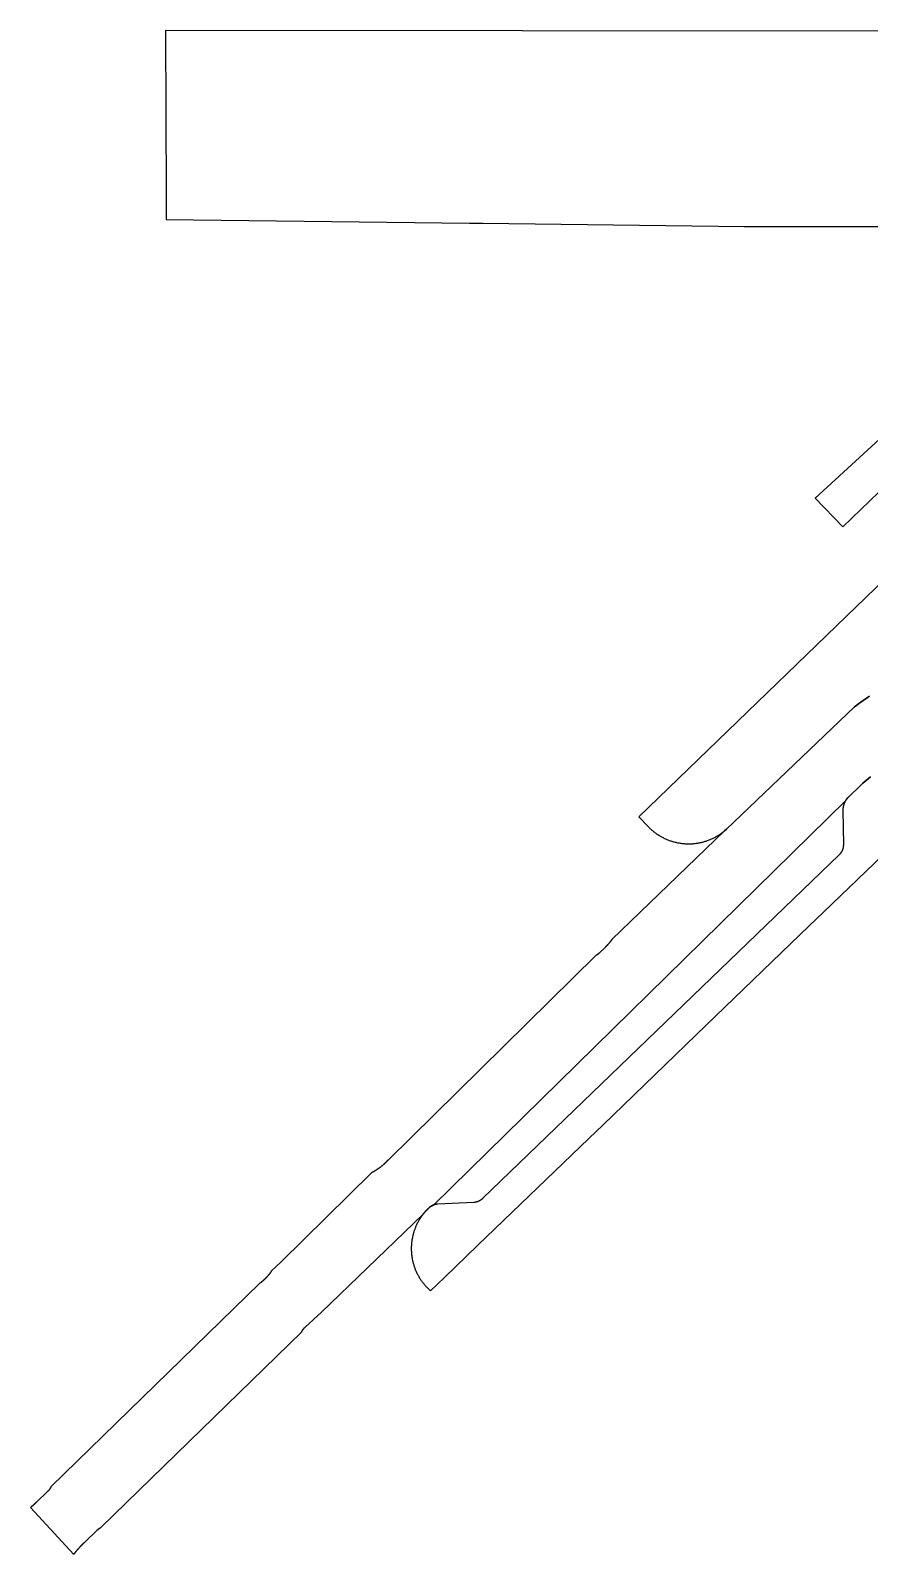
# Model space of a CAD drawing. Header units: metres. Extents: x -127 to 442, y -186 to 462.
# Drawn here: x -75.7 to -29.3, y 26.1 to 110.4 of the extents above; entities that cross this region are included whole.
import ezdxf

# ---------------------------------------------------------------- set-up
doc = ezdxf.new("R2010")
doc.units = ezdxf.units.M

msp = doc.modelspace()

# ---------------------------------------------------------------- linework, layer by layer
at = {"layer": 'road_0', "color": 8}
for points in [[(-26.256, 82.23), (-42.092, 66.931), (-41.572, 66.388), (-41.572, 66.388), (-41.539, 66.354), (-41.506, 66.321), (-41.472, 66.288), (-41.438, 66.256), (-41.403, 66.225), (-41.368, 66.193), (-41.332, 66.163), (-41.296, 66.133), (-41.259, 66.103), (-41.222, 66.074), (-41.185, 66.046), (-41.147, 66.018), (-41.109, 65.991), (-41.07, 65.964), (-41.031, 65.938), (-40.991, 65.913), (-40.951, 65.888), (-40.911, 65.864), (-40.87, 65.84), (-40.829, 65.817), (-40.788, 65.795), (-40.746, 65.773), (-40.704, 65.752), (-40.662, 65.731), (-40.619, 65.711), (-40.576, 65.692), (-40.533, 65.674), (-40.49, 65.656), (-40.446, 65.639), (-40.402, 65.622), (-40.358, 65.606), (-40.313, 65.591), (-40.269, 65.576), (-40.224, 65.563), (-40.178, 65.549), (-40.133, 65.537), (-40.088, 65.525), (-40.042, 65.514), (-39.996, 65.504), (-39.95, 65.494), (-39.904, 65.485), (-39.858, 65.477), (-39.811, 65.469), (-39.765, 65.462), (-39.718, 65.456), (-39.671, 65.45), (-39.625, 65.446), (-39.578, 65.442), (-39.531, 65.438), (-39.484, 65.436), (-39.437, 65.434), (-39.39, 65.432), (-39.343, 65.432), (-39.296, 65.432), (-39.249, 65.433), (-39.202, 65.435), (-39.155, 65.437), (-39.108, 65.44), (-39.061, 65.444), (-39.014, 65.448), (-38.968, 65.453), (-38.921, 65.459), (-38.874, 65.466), (-38.828, 65.473), (-38.782, 65.481), (-38.735, 65.49), (-38.689, 65.499), (-38.643, 65.51), (-38.598, 65.52), (-38.552, 65.532), (-38.507, 65.544), (-38.461, 65.557), (-38.416, 65.57), (-38.372, 65.585), (-38.327, 65.6), (-38.283, 65.615), (-38.239, 65.632), (-38.195, 65.648), (-38.151, 65.666), (-38.108, 65.684), (-38.065, 65.703), (-38.022, 65.723), (-37.98, 65.743), (-37.937, 65.764), (-37.896, 65.785), (-37.854, 65.807), (-37.813, 65.83), (-37.772, 65.854), (-37.732, 65.878), (-37.692, 65.902), (-37.652, 65.927), (-37.613, 65.953), (-37.574, 65.98), (-37.535, 66.007), (-37.497, 66.034), (-37.459, 66.062), (-37.422, 66.091), (-37.385, 66.12), (-37.349, 66.15), (-37.349, 66.15), (-37.244, 66.241), (-30.156, 73.01), (-30.156, 73.01), (-30.042, 73.099), (-29.926, 73.187), (-29.81, 73.274), (-29.692, 73.358), (-29.573, 73.441), (-29.452, 73.523), (-29.331, 73.602)], [(-29.331, 73.602), (-29.452, 73.523), (-29.573, 73.441), (-29.692, 73.358), (-29.81, 73.274), (-29.926, 73.187), (-30.042, 73.099), (-30.156, 73.01), (-30.156, 73.01), (-37.244, 66.241), (-37.349, 66.15), (-43.577, 60.143), (-43.577, 60.143), (-43.58, 60.138), (-43.584, 60.133), (-43.587, 60.128), (-43.591, 60.124), (-43.594, 60.119), (-43.597, 60.114), (-43.601, 60.109), (-43.604, 60.104), (-43.608, 60.1), (-43.611, 60.095), (-43.615, 60.09), (-43.618, 60.085), (-43.622, 60.08), (-43.625, 60.076), (-43.629, 60.071), (-43.632, 60.066), (-43.636, 60.061), (-43.639, 60.057), (-43.643, 60.052), (-43.647, 60.047), (-43.65, 60.043), (-43.654, 60.038), (-43.657, 60.033), (-43.661, 60.029), (-43.664, 60.024), (-43.668, 60.019), (-43.672, 60.014), (-43.675, 60.01), (-43.679, 60.005), (-43.683, 60.001), (-43.686, 59.996), (-43.69, 59.991), (-43.694, 59.987), (-43.697, 59.982), (-43.701, 59.977), (-43.705, 59.973), (-43.708, 59.968), (-43.712, 59.964), (-43.716, 59.959), (-43.72, 59.954), (-43.723, 59.95), (-43.727, 59.945), (-43.731, 59.941), (-43.735, 59.936), (-43.739, 59.932), (-43.742, 59.927), (-43.746, 59.923), (-43.75, 59.918), (-43.754, 59.914), (-43.758, 59.909), (-43.761, 59.905), (-43.765, 59.9), (-43.769, 59.896), (-43.773, 59.891), (-43.777, 59.887), (-43.781, 59.882), (-43.785, 59.878), (-43.789, 59.873), (-43.793, 59.869), (-43.796, 59.864), (-43.8, 59.86), (-43.804, 59.856), (-43.808, 59.851), (-43.812, 59.847), (-43.816, 59.842), (-43.82, 59.838), (-43.824, 59.834), (-43.828, 59.829), (-43.832, 59.825), (-43.836, 59.821), (-43.84, 59.816), (-43.844, 59.812), (-43.848, 59.808), (-43.852, 59.803), (-43.856, 59.799), (-43.86, 59.795), (-43.864, 59.79), (-43.869, 59.786), (-43.873, 59.782), (-43.877, 59.778), (-43.881, 59.773), (-43.885, 59.769), (-43.889, 59.765), (-43.893, 59.761), (-43.897, 59.756), (-43.901, 59.752), (-43.906, 59.748), (-43.91, 59.744), (-43.914, 59.74), (-43.918, 59.735), (-43.922, 59.731), (-43.926, 59.727), (-43.931, 59.723), (-43.935, 59.719), (-43.939, 59.715), (-43.943, 59.71), (-43.948, 59.706), (-43.952, 59.702), (-43.956, 59.698), (-43.956, 59.698), (-44.275, 59.39), (-44.275, 59.39), (-44.276, 59.389), (-44.278, 59.387), (-44.279, 59.386), (-44.281, 59.384), (-44.282, 59.383), (-44.284, 59.382), (-44.285, 59.38), (-44.287, 59.379), (-44.288, 59.377), (-44.29, 59.376), (-44.292, 59.375), (-44.293, 59.373), (-44.295, 59.372), (-44.296, 59.371), (-44.298, 59.369), (-44.299, 59.368), (-44.301, 59.367), (-44.302, 59.365), (-44.304, 59.364), (-44.305, 59.363), (-44.307, 59.361), (-44.308, 59.36), (-44.31, 59.359), (-44.312, 59.357), (-44.313, 59.356), (-44.315, 59.355), (-44.316, 59.353), (-44.318, 59.352), (-44.319, 59.351), (-44.321, 59.35), (-44.323, 59.348), (-44.324, 59.347), (-44.326, 59.346), (-44.327, 59.344), (-44.329, 59.343), (-44.331, 59.342), (-44.332, 59.341), (-44.334, 59.339), (-44.336, 59.338), (-44.337, 59.337), (-44.339, 59.336), (-44.34, 59.334), (-44.342, 59.333), (-44.344, 59.332), (-44.345, 59.331), (-44.347, 59.329), (-44.349, 59.328), (-44.35, 59.327), (-44.352, 59.326), (-44.353, 59.325), (-44.355, 59.323), (-44.357, 59.322), (-44.358, 59.321), (-44.36, 59.32), (-44.362, 59.319), (-44.363, 59.318), (-44.365, 59.316), (-44.367, 59.315), (-44.368, 59.314), (-44.37, 59.313), (-44.372, 59.312), (-44.374, 59.311), (-44.375, 59.309), (-44.377, 59.308), (-44.379, 59.307), (-44.38, 59.306), (-44.382, 59.305), (-44.384, 59.304), (-44.385, 59.303), (-44.387, 59.301), (-44.389, 59.3), (-44.391, 59.299), (-44.392, 59.298), (-44.394, 59.297), (-44.396, 59.296), (-44.397, 59.295), (-44.399, 59.294), (-44.401, 59.293), (-44.403, 59.292), (-44.404, 59.291), (-44.406, 59.289), (-44.408, 59.288), (-44.41, 59.287), (-44.411, 59.286), (-44.413, 59.285), (-44.415, 59.284), (-44.417, 59.283), (-44.418, 59.282), (-44.42, 59.281), (-44.422, 59.28), (-44.424, 59.279), (-44.426, 59.278), (-44.427, 59.277), (-44.429, 59.276), (-44.431, 59.275), (-44.433, 59.274), (-44.434, 59.273), (-44.436, 59.272), (-44.438, 59.271), (-44.438, 59.271), (-55.956, 47.941), (-55.956, 47.941), (-55.957, 47.94), (-55.957, 47.94), (-55.958, 47.939), (-55.958, 47.938), (-55.959, 47.938), (-55.96, 47.937), (-55.96, 47.936), (-55.961, 47.935), (-55.961, 47.935), (-55.962, 47.934), (-55.962, 47.933), (-55.963, 47.933), (-55.964, 47.932), (-55.964, 47.931), (-55.965, 47.931), (-55.965, 47.93), (-55.966, 47.929), (-55.967, 47.929), (-55.967, 47.928), (-55.968, 47.927), (-55.968, 47.927), (-55.969, 47.926), (-55.97, 47.925), (-55.97, 47.924), (-55.971, 47.924), (-55.971, 47.923), (-55.972, 47.922), (-55.973, 47.922), (-55.973, 47.921), (-55.974, 47.92), (-55.974, 47.92), (-55.975, 47.919), (-55.976, 47.918), (-55.976, 47.918), (-55.977, 47.917), (-55.977, 47.916), (-55.978, 47.916), (-55.979, 47.915), (-55.979, 47.914), (-55.98, 47.914), (-55.981, 47.913), (-55.981, 47.912), (-55.982, 47.912), (-55.982, 47.911), (-55.983, 47.91), (-55.984, 47.91), (-55.984, 47.909), (-55.985, 47.908), (-55.985, 47.908), (-55.986, 47.907), (-55.987, 47.906), (-55.987, 47.906), (-55.988, 47.905), (-55.989, 47.904), (-55.989, 47.904), (-55.99, 47.903), (-55.99, 47.902), (-55.991, 47.902), (-55.992, 47.901), (-55.992, 47.9), (-55.993, 47.9), (-55.993, 47.899), (-55.994, 47.898), (-55.995, 47.898), (-55.995, 47.897), (-55.996, 47.896), (-55.997, 47.896), (-55.997, 47.895), (-55.998, 47.894), (-55.998, 47.894), (-55.999, 47.893), (-56, 47.892), (-56, 47.892), (-56.001, 47.891), (-56.002, 47.89), (-56.002, 47.89), (-56.003, 47.889), (-56.004, 47.889), (-56.004, 47.888), (-56.005, 47.887), (-56.005, 47.887), (-56.006, 47.886), (-56.007, 47.885), (-56.007, 47.885), (-56.008, 47.884), (-56.009, 47.883), (-56.009, 47.883), (-56.01, 47.882), (-56.011, 47.881), (-56.011, 47.881), (-56.012, 47.88), (-56.012, 47.879), (-56.013, 47.879), (-56.014, 47.878), (-56.014, 47.878), (-56.015, 47.877), (-56.016, 47.876), (-56.016, 47.876), (-56.017, 47.875), (-56.017, 47.875), (-56.024, 47.867), (-56.032, 47.859), (-56.039, 47.851), (-56.047, 47.843), (-56.055, 47.836), (-56.062, 47.828), (-56.07, 47.82), (-56.077, 47.812), (-56.085, 47.805), (-56.093, 47.797), (-56.101, 47.789), (-56.108, 47.782), (-56.116, 47.774), (-56.124, 47.766), (-56.132, 47.759), (-56.14, 47.751), (-56.148, 47.744), (-56.156, 47.736), (-56.164, 47.729), (-56.172, 47.721), (-56.18, 47.714), (-56.188, 47.707), (-56.196, 47.699), (-56.204, 47.692), (-56.212, 47.685), (-56.22, 47.678), (-56.228, 47.67), (-56.236, 47.663), (-56.244, 47.656), (-56.253, 47.649), (-56.261, 47.642), (-56.269, 47.635), (-56.278, 47.628), (-56.286, 47.621), (-56.294, 47.614), (-56.303, 47.607), (-56.311, 47.6), (-56.32, 47.593), (-56.328, 47.586), (-56.336, 47.579), (-56.345, 47.572), (-56.354, 47.566), (-56.362, 47.559), (-56.371, 47.552), (-56.379, 47.545), (-56.388, 47.539), (-56.397, 47.532), (-56.405, 47.526), (-56.414, 47.519), (-56.423, 47.513), (-56.431, 47.506), (-56.44, 47.5), (-56.449, 47.493), (-56.458, 47.487), (-56.467, 47.48), (-56.475, 47.474), (-56.484, 47.468), (-56.493, 47.461), (-56.502, 47.455), (-56.511, 47.449), (-56.52, 47.443), (-56.529, 47.437), (-56.538, 47.431), (-56.547, 47.424), (-56.556, 47.418), (-56.565, 47.412), (-56.574, 47.406), (-56.583, 47.4), (-56.593, 47.394), (-56.602, 47.389), (-56.611, 47.383), (-56.62, 47.377), (-56.629, 47.371), (-56.639, 47.365), (-56.648, 47.36), (-56.657, 47.354), (-56.666, 47.348), (-56.676, 47.343), (-56.685, 47.337), (-56.694, 47.331), (-56.704, 47.326), (-56.713, 47.32), (-56.723, 47.315), (-56.732, 47.309), (-56.742, 47.304), (-56.751, 47.299), (-56.761, 47.293), (-56.77, 47.288), (-56.78, 47.283), (-56.789, 47.278), (-56.799, 47.272), (-56.808, 47.267), (-56.818, 47.262), (-56.828, 47.257), (-56.837, 47.252), (-56.847, 47.247), (-56.857, 47.242), (-56.866, 47.237), (-56.876, 47.232), (-56.876, 47.232), (-61.866, 42.305), (-62.411, 41.788), (-62.411, 41.788), (-62.416, 41.781), (-62.42, 41.775), (-62.425, 41.768), (-62.429, 41.761), (-62.434, 41.755), (-62.439, 41.748), (-62.443, 41.741), (-62.448, 41.735), (-62.453, 41.728), (-62.457, 41.721), (-62.462, 41.715), (-62.467, 41.708), (-62.472, 41.702), (-62.477, 41.695), (-62.481, 41.689), (-62.486, 41.682), (-62.491, 41.676), (-62.496, 41.669), (-62.501, 41.663), (-62.506, 41.656), (-62.511, 41.65), (-62.516, 41.643), (-62.521, 41.637), (-62.526, 41.63), (-62.531, 41.624), (-62.536, 41.618), (-62.541, 41.611), (-62.546, 41.605), (-62.551, 41.599), (-62.556, 41.592), (-62.561, 41.586), (-62.566, 41.58), (-62.571, 41.573), (-62.577, 41.567), (-62.582, 41.561), (-62.587, 41.555), (-62.592, 41.548), (-62.597, 41.542), (-62.603, 41.536), (-62.608, 41.53), (-62.613, 41.524), (-62.619, 41.518), (-62.624, 41.511), (-62.629, 41.505), (-62.635, 41.499), (-62.64, 41.493), (-62.645, 41.487), (-62.651, 41.481), (-62.656, 41.475), (-62.662, 41.469), (-62.667, 41.463), (-62.673, 41.457), (-62.678, 41.451), (-62.684, 41.445), (-62.689, 41.439), (-62.695, 41.433), (-62.7, 41.427), (-62.706, 41.421), (-62.712, 41.416), (-62.717, 41.41), (-62.723, 41.404), (-62.728, 41.398), (-62.734, 41.392), (-62.74, 41.386), (-62.746, 41.381), (-62.751, 41.375), (-62.757, 41.369), (-62.763, 41.363), (-62.769, 41.358), (-62.774, 41.352), (-62.78, 41.346), (-62.786, 41.341), (-62.792, 41.335), (-62.798, 41.329), (-62.804, 41.324), (-62.809, 41.318), (-62.815, 41.312), (-62.821, 41.307), (-62.827, 41.301), (-62.833, 41.296), (-62.839, 41.29), (-62.845, 41.285), (-62.851, 41.279), (-62.857, 41.274), (-62.863, 41.268), (-62.869, 41.263), (-62.875, 41.258), (-62.881, 41.252), (-62.887, 41.247), (-62.893, 41.241), (-62.9, 41.236), (-62.906, 41.231), (-62.912, 41.225), (-62.918, 41.22), (-62.924, 41.215), (-62.93, 41.21), (-62.937, 41.204), (-62.943, 41.199), (-62.949, 41.194), (-62.949, 41.194), (-62.95, 41.193), (-62.951, 41.193), (-62.952, 41.192), (-62.952, 41.191), (-62.953, 41.191), (-62.954, 41.19), (-62.955, 41.19), (-62.956, 41.189), (-62.957, 41.188), (-62.957, 41.188), (-62.958, 41.187), (-62.959, 41.186), (-62.96, 41.186), (-62.961, 41.185), (-62.962, 41.185), (-62.962, 41.184), (-62.963, 41.183), (-62.964, 41.183), (-62.965, 41.182), (-62.966, 41.182), (-62.967, 41.181), (-62.968, 41.18), (-62.968, 41.18), (-62.969, 41.179), (-62.97, 41.178), (-62.971, 41.178), (-62.972, 41.177), (-62.973, 41.177), (-62.974, 41.176), (-62.974, 41.175), (-62.975, 41.175), (-62.976, 41.174), (-62.977, 41.174), (-62.978, 41.173), (-62.979, 41.172), (-62.98, 41.172), (-62.98, 41.171), (-62.981, 41.171), (-62.982, 41.17), (-62.983, 41.169), (-62.984, 41.169), (-62.985, 41.168), (-62.986, 41.168), (-62.986, 41.167), (-62.987, 41.166), (-62.988, 41.166), (-62.989, 41.165), (-62.99, 41.165), (-62.991, 41.164), (-62.992, 41.164), (-62.993, 41.163), (-62.993, 41.162), (-62.994, 41.162), (-62.995, 41.161), (-62.996, 41.161), (-62.997, 41.16), (-62.998, 41.159), (-62.999, 41.159), (-63, 41.158), (-63, 41.158), (-63.001, 41.157), (-63.002, 41.157), (-63.003, 41.156), (-63.004, 41.155), (-63.005, 41.155), (-63.006, 41.154), (-63.007, 41.154), (-63.007, 41.153), (-63.008, 41.153), (-63.009, 41.152), (-63.01, 41.151), (-63.011, 41.151), (-63.012, 41.15), (-63.013, 41.15), (-63.014, 41.149), (-63.014, 41.149), (-63.015, 41.148), (-63.016, 41.148), (-63.017, 41.147), (-63.018, 41.146), (-63.019, 41.146), (-63.02, 41.145), (-63.021, 41.145), (-63.022, 41.144), (-63.022, 41.144), (-63.023, 41.143), (-63.024, 41.143), (-63.025, 41.142), (-63.026, 41.141), (-63.027, 41.141), (-63.028, 41.14), (-63.029, 41.14), (-63.03, 41.139), (-63.031, 41.139), (-63.031, 41.138), (-63.032, 41.138), (-63.033, 41.137), (-63.034, 41.137), (-63.035, 41.136), (-63.035, 41.136), (-74.591, 29.873), (-74.591, 29.873), (-74.592, 29.87), (-74.593, 29.867), (-74.595, 29.865), (-74.596, 29.862), (-74.597, 29.859), (-74.598, 29.857), (-74.6, 29.854), (-74.601, 29.851), (-74.602, 29.848), (-74.603, 29.846), (-74.605, 29.843), (-74.606, 29.84), (-74.607, 29.838), (-74.609, 29.835), (-74.61, 29.832), (-74.611, 29.829), (-74.613, 29.827), (-74.614, 29.824), (-74.616, 29.821), (-74.617, 29.819), (-74.618, 29.816), (-74.62, 29.814), (-74.621, 29.811), (-74.623, 29.808), (-74.624, 29.806), (-74.626, 29.803), (-74.627, 29.8), (-74.629, 29.798), (-74.63, 29.795), (-74.632, 29.793), (-74.633, 29.79), (-74.635, 29.787), (-74.636, 29.785), (-74.638, 29.782), (-74.639, 29.78), (-74.641, 29.777), (-74.642, 29.775), (-74.644, 29.772), (-74.646, 29.769), (-74.647, 29.767), (-74.649, 29.764), (-74.65, 29.762), (-74.652, 29.759), (-74.654, 29.757), (-74.655, 29.754), (-74.657, 29.752), (-74.659, 29.749), (-74.66, 29.747), (-74.662, 29.744), (-74.664, 29.742), (-74.665, 29.739), (-74.667, 29.737), (-74.669, 29.735), (-74.671, 29.732), (-74.672, 29.73), (-74.674, 29.727), (-74.676, 29.725), (-74.678, 29.722), (-74.68, 29.72), (-74.681, 29.718), (-74.683, 29.715), (-74.685, 29.713), (-74.687, 29.71), (-74.689, 29.708), (-74.691, 29.706), (-74.692, 29.703), (-74.694, 29.701), (-74.696, 29.699), (-74.698, 29.696), (-74.7, 29.694), (-74.702, 29.692), (-74.704, 29.689), (-74.706, 29.687), (-74.708, 29.685), (-74.71, 29.682), (-74.712, 29.68), (-74.714, 29.678), (-74.715, 29.676), (-74.717, 29.673), (-74.719, 29.671), (-74.721, 29.669), (-74.723, 29.667), (-74.726, 29.664), (-74.728, 29.662), (-74.73, 29.66), (-74.732, 29.658), (-74.734, 29.656), (-74.736, 29.653), (-74.738, 29.651), (-74.74, 29.649), (-74.742, 29.647), (-74.744, 29.645), (-74.746, 29.643), (-74.748, 29.641), (-74.75, 29.638), (-74.753, 29.636), (-74.755, 29.634), (-74.757, 29.632), (-74.759, 29.63), (-74.759, 29.63), (-75.404, 29.008), (-75.404, 29.008), (-75.407, 29.005), (-75.41, 29.002), (-75.413, 28.999), (-75.417, 28.996), (-75.42, 28.993), (-75.423, 28.99), (-75.426, 28.987), (-75.429, 28.984), (-75.432, 28.981), (-75.435, 28.978), (-75.439, 28.975), (-75.442, 28.972), (-75.445, 28.969), (-75.448, 28.966), (-75.451, 28.963), (-75.454, 28.96), (-75.457, 28.957), (-75.461, 28.954), (-75.464, 28.951), (-75.467, 28.948), (-75.47, 28.945), (-75.473, 28.942), (-75.476, 28.939), (-75.48, 28.936), (-75.483, 28.933), (-75.486, 28.93), (-75.489, 28.927), (-75.492, 28.925), (-75.496, 28.922), (-75.499, 28.919), (-75.502, 28.916), (-75.505, 28.913), (-75.508, 28.91), (-75.512, 28.907), (-75.515, 28.904), (-75.518, 28.901), (-75.521, 28.898), (-75.524, 28.895), (-75.528, 28.892), (-75.531, 28.889), (-75.534, 28.886), (-75.537, 28.883), (-75.54, 28.881), (-75.544, 28.878), (-75.547, 28.875), (-75.55, 28.872), (-75.553, 28.869), (-75.557, 28.866), (-75.56, 28.863), (-75.563, 28.86), (-75.566, 28.857), (-75.57, 28.854), (-75.573, 28.851), (-75.576, 28.849), (-75.579, 28.846), (-75.582, 28.843), (-75.586, 28.84), (-75.589, 28.837), (-75.592, 28.834), (-75.595, 28.831), (-75.599, 28.828), (-75.602, 28.826), (-75.605, 28.823), (-75.609, 28.82), (-75.612, 28.817), (-75.615, 28.814), (-75.618, 28.811), (-75.622, 28.808), (-75.625, 28.806), (-75.628, 28.803), (-75.631, 28.8), (-75.635, 28.797), (-75.638, 28.794), (-75.641, 28.791), (-75.645, 28.788), (-75.648, 28.786), (-75.651, 28.783), (-75.654, 28.78), (-75.658, 28.777), (-75.661, 28.774), (-75.664, 28.771), (-75.668, 28.769), (-75.671, 28.766), (-75.674, 28.763), (-75.678, 28.76), (-75.681, 28.757), (-75.684, 28.755), (-75.687, 28.752), (-75.691, 28.749), (-75.694, 28.746), (-75.697, 28.743), (-75.701, 28.741), (-75.704, 28.738), (-75.707, 28.735), (-75.711, 28.732), (-75.714, 28.729), (-75.717, 28.727), (-75.721, 28.724), (-75.724, 28.721), (-75.724, 28.721), (-73.336, 26.125), (-73.336, 26.125), (-73.33, 26.132), (-73.325, 26.14), (-73.319, 26.147), (-73.313, 26.155), (-73.307, 26.162), (-73.302, 26.17), (-73.296, 26.177), (-73.29, 26.184), (-73.284, 26.192), (-73.279, 26.199), (-73.273, 26.207), (-73.267, 26.214), (-73.261, 26.221), (-73.255, 26.229), (-73.25, 26.236), (-73.244, 26.243), (-73.238, 26.251), (-73.232, 26.258), (-73.226, 26.265), (-73.22, 26.272), (-73.214, 26.28), (-73.208, 26.287), (-73.202, 26.294), (-73.196, 26.301), (-73.19, 26.309), (-73.185, 26.316), (-73.179, 26.323), (-73.173, 26.33), (-73.167, 26.338), (-73.161, 26.345), (-73.154, 26.352), (-73.148, 26.359), (-73.142, 26.366), (-73.136, 26.373), (-73.13, 26.381), (-73.124, 26.388), (-73.118, 26.395), (-73.112, 26.402), (-73.106, 26.409), (-73.1, 26.416), (-73.094, 26.423), (-73.087, 26.43), (-73.081, 26.437), (-73.075, 26.444), (-73.069, 26.451), (-73.063, 26.458), (-73.057, 26.465), (-73.05, 26.473), (-73.044, 26.48), (-73.038, 26.487), (-73.032, 26.494), (-73.025, 26.5), (-73.019, 26.507), (-73.013, 26.514), (-73.007, 26.521), (-73, 26.528), (-72.994, 26.535), (-72.988, 26.542), (-72.981, 26.549), (-72.975, 26.556), (-72.969, 26.563), (-72.962, 26.57), (-72.956, 26.577), (-72.949, 26.583), (-72.943, 26.59), (-72.937, 26.597), (-72.93, 26.604), (-72.924, 26.611), (-72.917, 26.618), (-72.911, 26.624), (-72.904, 26.631), (-72.898, 26.638), (-72.891, 26.645), (-72.885, 26.651), (-72.878, 26.658), (-72.872, 26.665), (-72.865, 26.672), (-72.859, 26.678), (-72.852, 26.685), (-72.846, 26.692), (-72.839, 26.698), (-72.833, 26.705), (-72.826, 26.712), (-72.819, 26.718), (-72.813, 26.725), (-72.806, 26.732), (-72.799, 26.738), (-72.793, 26.745), (-72.786, 26.752), (-72.779, 26.758), (-72.773, 26.765), (-72.766, 26.771), (-72.759, 26.778), (-72.753, 26.784), (-72.746, 26.791), (-72.739, 26.797), (-72.733, 26.804), (-72.726, 26.811), (-72.719, 26.817), (-72.719, 26.817), (-72.026, 27.485), (-72.026, 27.485), (-72.024, 27.487), (-72.023, 27.488), (-72.021, 27.49), (-72.019, 27.492), (-72.018, 27.493), (-72.016, 27.495), (-72.014, 27.496), (-72.012, 27.498), (-72.011, 27.5), (-72.009, 27.501), (-72.007, 27.503), (-72.005, 27.504), (-72.004, 27.506), (-72.002, 27.507), (-72, 27.509), (-71.999, 27.511), (-71.997, 27.512), (-71.995, 27.514), (-71.993, 27.515), (-71.991, 27.517), (-71.99, 27.518), (-71.988, 27.52), (-71.986, 27.521), (-71.984, 27.523), (-71.982, 27.524), (-71.981, 27.526), (-71.979, 27.527), (-71.977, 27.529), (-71.975, 27.53), (-71.973, 27.532), (-71.972, 27.533), (-71.97, 27.535), (-71.968, 27.536), (-71.966, 27.537), (-71.964, 27.539), (-71.962, 27.54), (-71.96, 27.542), (-71.959, 27.543), (-71.957, 27.545), (-71.955, 27.546), (-71.953, 27.547), (-71.951, 27.549), (-71.949, 27.55), (-71.947, 27.552), (-71.945, 27.553), (-71.944, 27.554), (-71.942, 27.556), (-71.94, 27.557), (-71.938, 27.558), (-71.936, 27.56), (-71.934, 27.561), (-71.932, 27.562), (-71.93, 27.564), (-71.928, 27.565), (-71.926, 27.566), (-71.924, 27.568), (-71.922, 27.569), (-71.92, 27.57), (-71.918, 27.572), (-71.916, 27.573), (-71.915, 27.574), (-71.913, 27.575), (-71.911, 27.577), (-71.909, 27.578), (-71.907, 27.579), (-71.905, 27.581), (-71.903, 27.582), (-71.901, 27.583), (-71.899, 27.584), (-71.897, 27.585), (-71.895, 27.587), (-71.893, 27.588), (-71.891, 27.589), (-71.889, 27.59), (-71.887, 27.591), (-71.885, 27.593), (-71.883, 27.594), (-71.881, 27.595), (-71.878, 27.596), (-71.876, 27.597), (-71.874, 27.598), (-71.872, 27.6), (-71.87, 27.601), (-71.868, 27.602), (-71.866, 27.603), (-71.864, 27.604), (-71.862, 27.605), (-71.86, 27.606), (-71.858, 27.607), (-71.856, 27.608), (-71.854, 27.61), (-71.852, 27.611), (-71.85, 27.612), (-71.847, 27.613), (-71.845, 27.614), (-71.843, 27.615), (-71.841, 27.616), (-71.839, 27.617), (-71.837, 27.618), (-71.837, 27.618), (-60.724, 38.444), (-60.724, 38.444), (-60.723, 38.447), (-60.721, 38.45), (-60.72, 38.453), (-60.719, 38.455), (-60.718, 38.458), (-60.716, 38.461), (-60.715, 38.464), (-60.714, 38.467), (-60.712, 38.47), (-60.711, 38.472), (-60.709, 38.475), (-60.708, 38.478), (-60.707, 38.481), (-60.705, 38.484), (-60.704, 38.486), (-60.702, 38.489), (-60.701, 38.492), (-60.699, 38.495), (-60.698, 38.497), (-60.696, 38.5), (-60.695, 38.503), (-60.693, 38.506), (-60.692, 38.508), (-60.69, 38.511), (-60.689, 38.514), (-60.687, 38.517), (-60.685, 38.519), (-60.684, 38.522), (-60.682, 38.525), (-60.681, 38.527), (-60.679, 38.53), (-60.677, 38.533), (-60.676, 38.535), (-60.674, 38.538), (-60.672, 38.541), (-60.671, 38.543), (-60.669, 38.546), (-60.667, 38.549), (-60.666, 38.551), (-60.664, 38.554), (-60.662, 38.556), (-60.66, 38.559), (-60.659, 38.562), (-60.657, 38.564), (-60.655, 38.567), (-60.653, 38.569), (-60.651, 38.572), (-60.65, 38.574), (-60.648, 38.577), (-60.646, 38.579), (-60.644, 38.582), (-60.642, 38.585), (-60.64, 38.587), (-60.638, 38.59), (-60.637, 38.592), (-60.635, 38.595), (-60.633, 38.597), (-60.631, 38.599), (-60.629, 38.602), (-60.627, 38.604), (-60.625, 38.607), (-60.623, 38.609), (-60.621, 38.612), (-60.619, 38.614), (-60.617, 38.617), (-60.615, 38.619), (-60.613, 38.621), (-60.611, 38.624), (-60.609, 38.626), (-60.607, 38.628), (-60.605, 38.631), (-60.603, 38.633), (-60.601, 38.635), (-60.599, 38.638), (-60.596, 38.64), (-60.594, 38.642), (-60.592, 38.645), (-60.59, 38.647), (-60.588, 38.649), (-60.586, 38.652), (-60.584, 38.654), (-60.581, 38.656), (-60.579, 38.658), (-60.577, 38.661), (-60.575, 38.663), (-60.573, 38.665), (-60.57, 38.667), (-60.568, 38.669), (-60.566, 38.672), (-60.564, 38.674), (-60.561, 38.676), (-60.559, 38.678), (-60.557, 38.68), (-60.555, 38.682), (-60.552, 38.685), (-60.55, 38.687), (-60.548, 38.689), (-60.545, 38.691), (-60.543, 38.693), (-60.543, 38.693), (-59.636, 39.533), (-54.026, 44.933), (-54.026, 44.933), (-54.023, 44.937), (-54.02, 44.941), (-54.017, 44.945), (-54.014, 44.949), (-54.011, 44.952), (-54.008, 44.956), (-54.005, 44.96), (-54.002, 44.964), (-53.999, 44.968), (-53.996, 44.972), (-53.993, 44.975), (-53.99, 44.979), (-53.987, 44.983), (-53.984, 44.987), (-53.98, 44.991), (-53.977, 44.995), (-53.974, 44.998), (-53.971, 45.002), (-53.968, 45.006), (-53.965, 45.01), (-53.962, 45.014), (-53.959, 45.017), (-53.956, 45.021), (-53.953, 45.025), (-53.949, 45.029), (-53.946, 45.032), (-53.943, 45.036), (-53.94, 45.04), (-53.937, 45.044), (-53.934, 45.047), (-53.93, 45.051), (-53.927, 45.055), (-53.924, 45.059), (-53.921, 45.062), (-53.918, 45.066), (-53.914, 45.07), (-53.911, 45.074), (-53.908, 45.077), (-53.905, 45.081), (-53.902, 45.085), (-53.898, 45.088), (-53.895, 45.092), (-53.892, 45.096), (-53.889, 45.099), (-53.885, 45.103), (-53.882, 45.107), (-53.879, 45.11), (-53.876, 45.114), (-53.872, 45.118), (-53.869, 45.121), (-53.866, 45.125), (-53.862, 45.129), (-53.859, 45.132), (-53.856, 45.136), (-53.852, 45.139), (-53.849, 45.143), (-53.846, 45.147), (-53.842, 45.15), (-53.839, 45.154), (-53.836, 45.157), (-53.832, 45.161), (-53.829, 45.165), (-53.826, 45.168), (-53.822, 45.172), (-53.819, 45.175), (-53.816, 45.179), (-53.812, 45.182), (-53.809, 45.186), (-53.805, 45.189), (-53.802, 45.193), (-53.799, 45.196), (-53.795, 45.2), (-53.792, 45.203), (-53.788, 45.207), (-53.785, 45.211), (-53.782, 45.214), (-53.778, 45.218), (-53.775, 45.221), (-53.771, 45.224), (-53.768, 45.228), (-53.764, 45.231), (-53.761, 45.235), (-53.757, 45.238), (-53.754, 45.242), (-53.75, 45.245), (-53.747, 45.249), (-53.743, 45.252), (-53.74, 45.256), (-53.736, 45.259), (-53.733, 45.262), (-53.729, 45.266), (-53.726, 45.269), (-53.722, 45.273), (-53.719, 45.276), (-53.715, 45.279), (-53.712, 45.283), (-53.708, 45.286), (-53.705, 45.29), (-53.701, 45.293), (-53.701, 45.293), (-53.699, 45.295), (-53.696, 45.297), (-53.694, 45.299), (-53.692, 45.302), (-53.69, 45.304), (-53.687, 45.306), (-53.685, 45.308), (-53.683, 45.31), (-53.68, 45.312), (-53.678, 45.314), (-53.676, 45.316), (-53.673, 45.318), (-53.671, 45.32), (-53.668, 45.322), (-53.666, 45.324), (-53.664, 45.326), (-53.661, 45.328), (-53.659, 45.33), (-53.656, 45.332), (-53.654, 45.334), (-53.652, 45.336), (-53.649, 45.338), (-53.647, 45.34), (-53.644, 45.342), (-53.642, 45.344), (-53.639, 45.346), (-53.637, 45.347), (-53.634, 45.349), (-53.632, 45.351), (-53.629, 45.353), (-53.627, 45.355), (-53.624, 45.357), (-53.622, 45.359), (-53.619, 45.36), (-53.617, 45.362), (-53.614, 45.364), (-53.612, 45.366), (-53.609, 45.368), (-53.606, 45.369), (-53.604, 45.371), (-53.601, 45.373), (-53.599, 45.374), (-53.596, 45.376), (-53.593, 45.378), (-53.591, 45.38), (-53.588, 45.381), (-53.585, 45.383), (-53.583, 45.385), (-53.58, 45.386), (-53.578, 45.388), (-53.575, 45.39), (-53.572, 45.391), (-53.57, 45.393), (-53.567, 45.394), (-53.564, 45.396), (-53.561, 45.397), (-53.559, 45.399), (-53.556, 45.401), (-53.553, 45.402), (-53.551, 45.404), (-53.548, 45.405), (-53.545, 45.407), (-53.542, 45.408), (-53.54, 45.41), (-53.537, 45.411), (-53.534, 45.413), (-53.531, 45.414), (-53.529, 45.415), (-53.526, 45.417), (-53.523, 45.418), (-53.52, 45.42), (-53.517, 45.421), (-53.515, 45.422), (-53.512, 45.424), (-53.509, 45.425), (-53.506, 45.426), (-53.503, 45.428), (-53.501, 45.429), (-53.498, 45.43), (-53.495, 45.432), (-53.492, 45.433), (-53.489, 45.434), (-53.486, 45.436), (-53.484, 45.437), (-53.481, 45.438), (-53.478, 45.439), (-53.475, 45.44), (-53.472, 45.442), (-53.469, 45.443), (-53.466, 45.444), (-53.463, 45.445), (-53.46, 45.446), (-53.458, 45.447), (-53.455, 45.449), (-53.452, 45.45), (-53.449, 45.451), (-53.446, 45.452), (-53.443, 45.453), (-53.44, 45.454), (-53.44, 45.454), (-30.649, 67.833), (-30.649, 67.833), (-30.648, 67.835), (-30.646, 67.837), (-30.645, 67.839), (-30.644, 67.841), (-30.643, 67.843), (-30.641, 67.845), (-30.64, 67.847), (-30.639, 67.849), (-30.637, 67.851), (-30.636, 67.853), (-30.635, 67.855), (-30.633, 67.857), (-30.632, 67.859), (-30.631, 67.861), (-30.629, 67.863), (-30.628, 67.864), (-30.627, 67.866), (-30.625, 67.868), (-30.624, 67.87), (-30.623, 67.872), (-30.621, 67.874), (-30.62, 67.876), (-30.619, 67.878), (-30.617, 67.88), (-30.616, 67.882), (-30.614, 67.884), (-30.613, 67.886), (-30.612, 67.888), (-30.61, 67.889), (-30.609, 67.891), (-30.607, 67.893), (-30.606, 67.895), (-30.605, 67.897), (-30.603, 67.899), (-30.602, 67.901), (-30.6, 67.903), (-30.599, 67.904), (-30.597, 67.906), (-30.596, 67.908), (-30.595, 67.91), (-30.593, 67.912), (-30.592, 67.914), (-30.59, 67.916), (-30.589, 67.917), (-30.587, 67.919), (-30.586, 67.921), (-30.584, 67.923), (-30.583, 67.925), (-30.581, 67.927), (-30.58, 67.928), (-30.578, 67.93), (-30.577, 67.932), (-30.575, 67.934), (-30.574, 67.936), (-30.572, 67.938), (-30.571, 67.939), (-30.569, 67.941), (-30.568, 67.943), (-30.566, 67.945), (-30.565, 67.946), (-30.563, 67.948), (-30.561, 67.95), (-30.56, 67.952), (-30.558, 67.954), (-30.557, 67.955), (-30.555, 67.957), (-30.554, 67.959), (-30.552, 67.961), (-30.55, 67.962), (-30.549, 67.964), (-30.547, 67.966), (-30.546, 67.968), (-30.544, 67.969), (-30.542, 67.971), (-30.541, 67.973), (-30.539, 67.975), (-30.538, 67.976), (-30.536, 67.978), (-30.534, 67.98), (-30.533, 67.981), (-30.531, 67.983), (-30.529, 67.985), (-30.528, 67.986), (-30.526, 67.988), (-30.525, 67.99), (-30.523, 67.992), (-30.521, 67.993), (-30.52, 67.995), (-30.518, 67.997), (-30.516, 67.998), (-30.515, 68), (-30.513, 68.002), (-30.511, 68.003), (-30.51, 68.005), (-30.508, 68.006), (-30.506, 68.008), (-30.504, 68.01), (-30.503, 68.011), (-30.501, 68.013), (-30.501, 68.013), (-29.8, 68.688), (-29.8, 68.688), (-29.699, 68.781), (-29.596, 68.872), (-29.491, 68.961), (-29.386, 69.049), (-29.279, 69.136)], [(-29.279, 69.136), (-29.386, 69.049), (-29.491, 68.961), (-29.596, 68.872), (-29.699, 68.781), (-29.8, 68.688), (-29.8, 68.688), (-30.501, 68.013), (-30.501, 68.013), (-30.503, 68.011), (-30.504, 68.01), (-30.506, 68.008), (-30.508, 68.006), (-30.51, 68.005), (-30.511, 68.003), (-30.513, 68.002), (-30.515, 68), (-30.516, 67.998), (-30.518, 67.997), (-30.52, 67.995), (-30.521, 67.993), (-30.523, 67.992), (-30.525, 67.99), (-30.526, 67.988), (-30.528, 67.986), (-30.529, 67.985), (-30.531, 67.983), (-30.533, 67.981), (-30.534, 67.98), (-30.536, 67.978), (-30.538, 67.976), (-30.539, 67.975), (-30.541, 67.973), (-30.542, 67.971), (-30.544, 67.969), (-30.546, 67.968), (-30.547, 67.966), (-30.549, 67.964), (-30.55, 67.962), (-30.552, 67.961), (-30.554, 67.959), (-30.555, 67.957), (-30.557, 67.955), (-30.558, 67.954), (-30.56, 67.952), (-30.561, 67.95), (-30.563, 67.948), (-30.565, 67.946), (-30.566, 67.945), (-30.568, 67.943), (-30.569, 67.941), (-30.571, 67.939), (-30.572, 67.938), (-30.574, 67.936), (-30.575, 67.934), (-30.577, 67.932), (-30.578, 67.93), (-30.58, 67.928), (-30.581, 67.927), (-30.583, 67.925), (-30.584, 67.923), (-30.586, 67.921), (-30.587, 67.919), (-30.589, 67.917), (-30.59, 67.916), (-30.592, 67.914), (-30.593, 67.912), (-30.595, 67.91), (-30.596, 67.908), (-30.597, 67.906), (-30.599, 67.904), (-30.6, 67.903), (-30.602, 67.901), (-30.603, 67.899), (-30.605, 67.897), (-30.606, 67.895), (-30.607, 67.893), (-30.609, 67.891), (-30.61, 67.889), (-30.612, 67.888), (-30.613, 67.886), (-30.614, 67.884), (-30.616, 67.882), (-30.617, 67.88), (-30.619, 67.878), (-30.62, 67.876), (-30.621, 67.874), (-30.623, 67.872), (-30.624, 67.87), (-30.625, 67.868), (-30.627, 67.866), (-30.628, 67.864), (-30.629, 67.863), (-30.631, 67.861), (-30.632, 67.859), (-30.633, 67.857), (-30.635, 67.855), (-30.636, 67.853), (-30.637, 67.851), (-30.639, 67.849), (-30.64, 67.847), (-30.641, 67.845), (-30.643, 67.843), (-30.644, 67.841), (-30.645, 67.839), (-30.646, 67.837), (-30.648, 67.835), (-30.649, 67.833), (-30.649, 67.833), (-30.652, 67.828), (-30.655, 67.823), (-30.658, 67.818), (-30.662, 67.813), (-30.665, 67.808), (-30.668, 67.803), (-30.671, 67.798), (-30.674, 67.793), (-30.677, 67.788), (-30.68, 67.782), (-30.682, 67.777), (-30.685, 67.772), (-30.688, 67.767), (-30.691, 67.762), (-30.694, 67.757), (-30.696, 67.751), (-30.699, 67.746), (-30.702, 67.741), (-30.704, 67.736), (-30.707, 67.73), (-30.71, 67.725), (-30.712, 67.72), (-30.715, 67.714), (-30.717, 67.709), (-30.72, 67.703), (-30.722, 67.698), (-30.724, 67.693), (-30.727, 67.687), (-30.729, 67.682), (-30.731, 67.676), (-30.734, 67.671), (-30.736, 67.665), (-30.738, 67.66), (-30.74, 67.654), (-30.742, 67.649), (-30.744, 67.643), (-30.746, 67.638), (-30.748, 67.632), (-30.75, 67.627), (-30.752, 67.621), (-30.754, 67.616), (-30.756, 67.61), (-30.758, 67.604), (-30.76, 67.599), (-30.762, 67.593), (-30.763, 67.588), (-30.765, 67.582), (-30.767, 67.576), (-30.768, 67.571), (-30.77, 67.565), (-30.772, 67.559), (-30.773, 67.554), (-30.775, 67.548), (-30.776, 67.542), (-30.778, 67.536), (-30.779, 67.531), (-30.78, 67.525), (-30.782, 67.519), (-30.783, 67.513), (-30.784, 67.508), (-30.786, 67.502), (-30.787, 67.496), (-30.788, 67.49), (-30.789, 67.485), (-30.79, 67.479), (-30.791, 67.473), (-30.792, 67.467), (-30.793, 67.461), (-30.794, 67.455), (-30.795, 67.45), (-30.796, 67.444), (-30.797, 67.438), (-30.798, 67.432), (-30.799, 67.426), (-30.799, 67.42), (-30.8, 67.415), (-30.801, 67.409), (-30.801, 67.403), (-30.802, 67.397), (-30.803, 67.391), (-30.803, 67.385), (-30.804, 67.379), (-30.804, 67.373), (-30.805, 67.368), (-30.805, 67.362), (-30.805, 67.356), (-30.806, 67.35), (-30.806, 67.344), (-30.806, 67.338), (-30.807, 67.332), (-30.807, 67.326), (-30.807, 67.32), (-30.807, 67.314), (-30.807, 67.309), (-30.807, 67.303), (-30.807, 67.297), (-30.807, 67.291), (-30.807, 67.285), (-30.807, 67.279), (-30.807, 67.279), (-30.78, 65.378), (-30.78, 65.378), (-30.78, 65.372), (-30.78, 65.366), (-30.78, 65.359), (-30.78, 65.353), (-30.78, 65.347), (-30.78, 65.341), (-30.781, 65.335), (-30.781, 65.328), (-30.781, 65.322), (-30.782, 65.316), (-30.782, 65.31), (-30.783, 65.304), (-30.783, 65.298), (-30.784, 65.291), (-30.785, 65.285), (-30.785, 65.279), (-30.786, 65.273), (-30.787, 65.267), (-30.788, 65.261), (-30.789, 65.255), (-30.79, 65.248), (-30.791, 65.242), (-30.792, 65.236), (-30.793, 65.23), (-30.794, 65.224), (-30.795, 65.218), (-30.796, 65.212), (-30.798, 65.206), (-30.799, 65.2), (-30.801, 65.194), (-30.802, 65.188), (-30.803, 65.182), (-30.805, 65.176), (-30.807, 65.17), (-30.808, 65.164), (-30.81, 65.158), (-30.812, 65.152), (-30.814, 65.146), (-30.815, 65.14), (-30.817, 65.134), (-30.819, 65.128), (-30.821, 65.122), (-30.823, 65.117), (-30.825, 65.111), (-30.828, 65.105), (-30.83, 65.099), (-30.832, 65.093), (-30.834, 65.088), (-30.837, 65.082), (-30.839, 65.076), (-30.841, 65.07), (-30.844, 65.065), (-30.846, 65.059), (-30.849, 65.053), (-30.852, 65.048), (-30.854, 65.042), (-30.857, 65.037), (-30.86, 65.031), (-30.862, 65.026), (-30.865, 65.02), (-30.868, 65.015), (-30.871, 65.009), (-30.874, 65.004), (-30.877, 64.998), (-30.88, 64.993), (-30.883, 64.987), (-30.886, 64.982), (-30.89, 64.977), (-30.893, 64.972), (-30.896, 64.966), (-30.899, 64.961), (-30.903, 64.956), (-30.906, 64.951), (-30.91, 64.946), (-30.913, 64.94), (-30.917, 64.935), (-30.92, 64.93), (-30.924, 64.925), (-30.928, 64.92), (-30.931, 64.915), (-30.935, 64.91), (-30.939, 64.905), (-30.943, 64.901), (-30.946, 64.896), (-30.95, 64.891), (-30.954, 64.886), (-30.958, 64.881), (-30.962, 64.877), (-30.966, 64.872), (-30.97, 64.867), (-30.975, 64.863), (-30.979, 64.858), (-30.983, 64.854), (-30.987, 64.849), (-30.992, 64.845), (-30.996, 64.84), (-31, 64.836), (-31.005, 64.831), (-31.009, 64.827), (-31.009, 64.827), (-50.728, 45.808), (-50.728, 45.808), (-50.732, 45.804), (-50.736, 45.8), (-50.74, 45.797), (-50.744, 45.793), (-50.748, 45.789), (-50.752, 45.786), (-50.756, 45.782), (-50.76, 45.779), (-50.764, 45.775), (-50.768, 45.772), (-50.773, 45.768), (-50.777, 45.765), (-50.781, 45.761), (-50.785, 45.758), (-50.79, 45.755), (-50.794, 45.751), (-50.798, 45.748), (-50.802, 45.745), (-50.807, 45.741), (-50.811, 45.738), (-50.816, 45.735), (-50.82, 45.732), (-50.825, 45.729), (-50.829, 45.726), (-50.834, 45.723), (-50.838, 45.72), (-50.843, 45.717), (-50.847, 45.714), (-50.852, 45.711), (-50.856, 45.708), (-50.861, 45.705), (-50.866, 45.702), (-50.87, 45.7), (-50.875, 45.697), (-50.88, 45.694), (-50.885, 45.692), (-50.889, 45.689), (-50.894, 45.686), (-50.899, 45.684), (-50.904, 45.681), (-50.909, 45.679), (-50.913, 45.676), (-50.918, 45.674), (-50.923, 45.671), (-50.928, 45.669), (-50.933, 45.667), (-50.938, 45.665), (-50.943, 45.662), (-50.948, 45.66), (-50.953, 45.658), (-50.958, 45.656), (-50.963, 45.654), (-50.968, 45.652), (-50.973, 45.65), (-50.978, 45.648), (-50.983, 45.646), (-50.988, 45.644), (-50.993, 45.642), (-50.998, 45.64), (-51.004, 45.638), (-51.009, 45.637), (-51.014, 45.635), (-51.019, 45.633), (-51.024, 45.631), (-51.029, 45.63), (-51.035, 45.628), (-51.04, 45.627), (-51.045, 45.625), (-51.05, 45.624), (-51.056, 45.622), (-51.061, 45.621), (-51.066, 45.62), (-51.071, 45.618), (-51.077, 45.617), (-51.082, 45.616), (-51.087, 45.615), (-51.093, 45.613), (-51.098, 45.612), (-51.103, 45.611), (-51.109, 45.61), (-51.114, 45.609), (-51.119, 45.608), (-51.125, 45.607), (-51.13, 45.606), (-51.135, 45.606), (-51.141, 45.605), (-51.146, 45.604), (-51.151, 45.603), (-51.157, 45.603), (-51.162, 45.602), (-51.168, 45.601), (-51.173, 45.601), (-51.178, 45.6), (-51.184, 45.6), (-51.189, 45.599), (-51.195, 45.599), (-51.2, 45.599), (-51.206, 45.598), (-51.211, 45.598), (-51.211, 45.598), (-53.223, 45.498), (-53.223, 45.498), (-53.225, 45.498), (-53.227, 45.498), (-53.23, 45.498), (-53.232, 45.497), (-53.234, 45.497), (-53.236, 45.497), (-53.239, 45.497), (-53.241, 45.497), (-53.243, 45.497), (-53.245, 45.496), (-53.248, 45.496), (-53.25, 45.496), (-53.252, 45.496), (-53.254, 45.496), (-53.257, 45.495), (-53.259, 45.495), (-53.261, 45.495), (-53.263, 45.495), (-53.265, 45.495), (-53.268, 45.494), (-53.27, 45.494), (-53.272, 45.494), (-53.274, 45.493), (-53.277, 45.493), (-53.279, 45.493), (-53.281, 45.493), (-53.283, 45.492), (-53.286, 45.492), (-53.288, 45.492), (-53.29, 45.491), (-53.292, 45.491), (-53.294, 45.491), (-53.297, 45.49), (-53.299, 45.49), (-53.301, 45.49), (-53.303, 45.489), (-53.306, 45.489), (-53.308, 45.489), (-53.31, 45.488), (-53.312, 45.488), (-53.314, 45.488), (-53.317, 45.487), (-53.319, 45.487), (-53.321, 45.486), (-53.323, 45.486), (-53.325, 45.485), (-53.328, 45.485), (-53.33, 45.485), (-53.332, 45.484), (-53.334, 45.484), (-53.336, 45.483), (-53.339, 45.483), (-53.341, 45.482), (-53.343, 45.482), (-53.345, 45.481), (-53.347, 45.481), (-53.35, 45.48), (-53.352, 45.48), (-53.354, 45.479), (-53.356, 45.479), (-53.358, 45.478), (-53.361, 45.478), (-53.363, 45.477), (-53.365, 45.477), (-53.367, 45.476), (-53.369, 45.476), (-53.371, 45.475), (-53.374, 45.475), (-53.376, 45.474), (-53.378, 45.473), (-53.38, 45.473), (-53.382, 45.472), (-53.384, 45.472), (-53.387, 45.471), (-53.389, 45.47), (-53.391, 45.47), (-53.393, 45.469), (-53.395, 45.469), (-53.397, 45.468), (-53.4, 45.467), (-53.402, 45.467), (-53.404, 45.466), (-53.406, 45.465), (-53.408, 45.465), (-53.41, 45.464), (-53.412, 45.463), (-53.415, 45.463), (-53.417, 45.462), (-53.419, 45.461), (-53.421, 45.461), (-53.423, 45.46), (-53.425, 45.459), (-53.427, 45.458), (-53.429, 45.458), (-53.432, 45.457), (-53.434, 45.456), (-53.436, 45.456), (-53.438, 45.455), (-53.44, 45.454), (-53.44, 45.454), (-53.443, 45.453), (-53.446, 45.452), (-53.449, 45.451), (-53.452, 45.45), (-53.455, 45.449), (-53.458, 45.447), (-53.46, 45.446), (-53.463, 45.445), (-53.466, 45.444), (-53.469, 45.443), (-53.472, 45.442), (-53.475, 45.44), (-53.478, 45.439), (-53.481, 45.438), (-53.484, 45.437), (-53.486, 45.436), (-53.489, 45.434), (-53.492, 45.433), (-53.495, 45.432), (-53.498, 45.43), (-53.501, 45.429), (-53.503, 45.428), (-53.506, 45.426), (-53.509, 45.425), (-53.512, 45.424), (-53.515, 45.422), (-53.517, 45.421), (-53.52, 45.42), (-53.523, 45.418), (-53.526, 45.417), (-53.529, 45.415), (-53.531, 45.414), (-53.534, 45.413), (-53.537, 45.411), (-53.54, 45.41), (-53.542, 45.408), (-53.545, 45.407), (-53.548, 45.405), (-53.551, 45.404), (-53.553, 45.402), (-53.556, 45.401), (-53.559, 45.399), (-53.561, 45.397), (-53.564, 45.396), (-53.567, 45.394), (-53.57, 45.393), (-53.572, 45.391), (-53.575, 45.39), (-53.578, 45.388), (-53.58, 45.386), (-53.583, 45.385), (-53.585, 45.383), (-53.588, 45.381), (-53.591, 45.38), (-53.593, 45.378), (-53.596, 45.376), (-53.599, 45.374), (-53.601, 45.373), (-53.604, 45.371), (-53.606, 45.369), (-53.609, 45.368), (-53.612, 45.366), (-53.614, 45.364), (-53.617, 45.362), (-53.619, 45.36), (-53.622, 45.359), (-53.624, 45.357), (-53.627, 45.355), (-53.629, 45.353), (-53.632, 45.351), (-53.634, 45.349), (-53.637, 45.347), (-53.639, 45.346), (-53.642, 45.344), (-53.644, 45.342), (-53.647, 45.34), (-53.649, 45.338), (-53.652, 45.336), (-53.654, 45.334), (-53.656, 45.332), (-53.659, 45.33), (-53.661, 45.328), (-53.664, 45.326), (-53.666, 45.324), (-53.668, 45.322), (-53.671, 45.32), (-53.673, 45.318), (-53.676, 45.316), (-53.678, 45.314), (-53.68, 45.312), (-53.683, 45.31), (-53.685, 45.308), (-53.687, 45.306), (-53.69, 45.304), (-53.692, 45.302), (-53.694, 45.299), (-53.696, 45.297), (-53.699, 45.295), (-53.701, 45.293), (-53.701, 45.293), (-53.705, 45.29), (-53.708, 45.286), (-53.712, 45.283), (-53.715, 45.279), (-53.719, 45.276), (-53.722, 45.273), (-53.726, 45.269), (-53.729, 45.266), (-53.733, 45.262), (-53.736, 45.259), (-53.74, 45.256), (-53.743, 45.252), (-53.747, 45.249), (-53.75, 45.245), (-53.754, 45.242), (-53.757, 45.238), (-53.761, 45.235), (-53.764, 45.231), (-53.768, 45.228), (-53.771, 45.224), (-53.775, 45.221), (-53.778, 45.218), (-53.782, 45.214), (-53.785, 45.211), (-53.788, 45.207), (-53.792, 45.203), (-53.795, 45.2), (-53.799, 45.196), (-53.802, 45.193), (-53.805, 45.189), (-53.809, 45.186), (-53.812, 45.182), (-53.816, 45.179), (-53.819, 45.175), (-53.822, 45.172), (-53.826, 45.168), (-53.829, 45.165), (-53.832, 45.161), (-53.836, 45.157), (-53.839, 45.154), (-53.842, 45.15), (-53.846, 45.147), (-53.849, 45.143), (-53.852, 45.139), (-53.856, 45.136), (-53.859, 45.132), (-53.862, 45.129), (-53.866, 45.125), (-53.869, 45.121), (-53.872, 45.118), (-53.876, 45.114), (-53.879, 45.11), (-53.882, 45.107), (-53.885, 45.103), (-53.889, 45.099), (-53.892, 45.096), (-53.895, 45.092), (-53.898, 45.088), (-53.902, 45.085), (-53.905, 45.081), (-53.908, 45.077), (-53.911, 45.074), (-53.914, 45.07), (-53.918, 45.066), (-53.921, 45.062), (-53.924, 45.059), (-53.927, 45.055), (-53.93, 45.051), (-53.934, 45.047), (-53.937, 45.044), (-53.94, 45.04), (-53.943, 45.036), (-53.946, 45.032), (-53.949, 45.029), (-53.953, 45.025), (-53.956, 45.021), (-53.959, 45.017), (-53.962, 45.014), (-53.965, 45.01), (-53.968, 45.006), (-53.971, 45.002), (-53.974, 44.998), (-53.977, 44.995), (-53.98, 44.991), (-53.984, 44.987), (-53.987, 44.983), (-53.99, 44.979), (-53.993, 44.975), (-53.996, 44.972), (-53.999, 44.968), (-54.002, 44.964), (-54.005, 44.96), (-54.008, 44.956), (-54.011, 44.952), (-54.014, 44.949), (-54.017, 44.945), (-54.02, 44.941), (-54.023, 44.937), (-54.026, 44.933), (-54.026, 44.933), (-54.053, 44.897), (-54.079, 44.862), (-54.105, 44.825), (-54.131, 44.789), (-54.156, 44.752), (-54.18, 44.714), (-54.204, 44.676), (-54.227, 44.638), (-54.25, 44.6), (-54.272, 44.561), (-54.293, 44.522), (-54.314, 44.483), (-54.335, 44.443), (-54.354, 44.403), (-54.374, 44.363), (-54.392, 44.323), (-54.411, 44.282), (-54.428, 44.241), (-54.445, 44.2), (-54.461, 44.158), (-54.477, 44.117), (-54.492, 44.075), (-54.507, 44.032), (-54.521, 43.99), (-54.534, 43.948), (-54.547, 43.905), (-54.559, 43.862), (-54.57, 43.819), (-54.581, 43.776), (-54.591, 43.732), (-54.601, 43.689), (-54.61, 43.645), (-54.618, 43.601), (-54.626, 43.557), (-54.633, 43.513), (-54.64, 43.469), (-54.645, 43.425), (-54.651, 43.381), (-54.655, 43.336), (-54.659, 43.292), (-54.662, 43.247), (-54.665, 43.203), (-54.667, 43.158), (-54.668, 43.114), (-54.669, 43.069), (-54.669, 43.025), (-54.668, 42.98), (-54.667, 42.935), (-54.665, 42.891), (-54.663, 42.846), (-54.66, 42.802), (-54.656, 42.757), (-54.651, 42.713), (-54.646, 42.669), (-54.641, 42.625), (-54.634, 42.58), (-54.627, 42.536), (-54.62, 42.492), (-54.612, 42.449), (-54.603, 42.405), (-54.593, 42.361), (-54.583, 42.318), (-54.572, 42.275), (-54.561, 42.232), (-54.549, 42.189), (-54.536, 42.146), (-54.523, 42.103), (-54.509, 42.061), (-54.495, 42.019), (-54.48, 41.977), (-54.464, 41.935), (-54.448, 41.893), (-54.431, 41.852), (-54.414, 41.811), (-54.396, 41.77), (-54.377, 41.73), (-54.358, 41.69), (-54.338, 41.65), (-54.318, 41.61), (-54.297, 41.57), (-54.275, 41.531), (-54.253, 41.493), (-54.231, 41.454), (-54.208, 41.416), (-54.184, 41.378), (-54.16, 41.341), (-54.135, 41.304), (-54.11, 41.267), (-54.084, 41.231), (-54.058, 41.195), (-54.031, 41.159), (-54.003, 41.124), (-53.975, 41.089), (-53.947, 41.055), (-53.918, 41.021), (-53.889, 40.987), (-53.859, 40.954), (-53.829, 40.921), (-53.798, 40.889), (-53.798, 40.889), (-53.616, 40.701), (-52.841, 41.45), (-50.981, 43.239), (-44.86, 49.13), (-44.067, 49.895), (-38.365, 55.395), (-32.668, 60.89), (-31.87, 61.66), (-25.761, 67.539)]]:
    msp.add_lwpolyline(points, dxfattribs=at)
at = {"layer": 'terrain_5', "color": 3}
for points in [[(-28.823, 110.378), (-68.261, 110.415), (-68.218, 101.275), (-68.214, 99.967), (-51.458, 99.761), (-50.719, 99.752), (-36.27, 99.574), (-23.399, 99.574)], [(-15.64, 99.863), (-32.342, 84.553), (-30.815, 82.962), (-28.811, 84.878)]]:
    msp.add_lwpolyline(points, dxfattribs=at)

doc.saveas('drawing.dxf')
